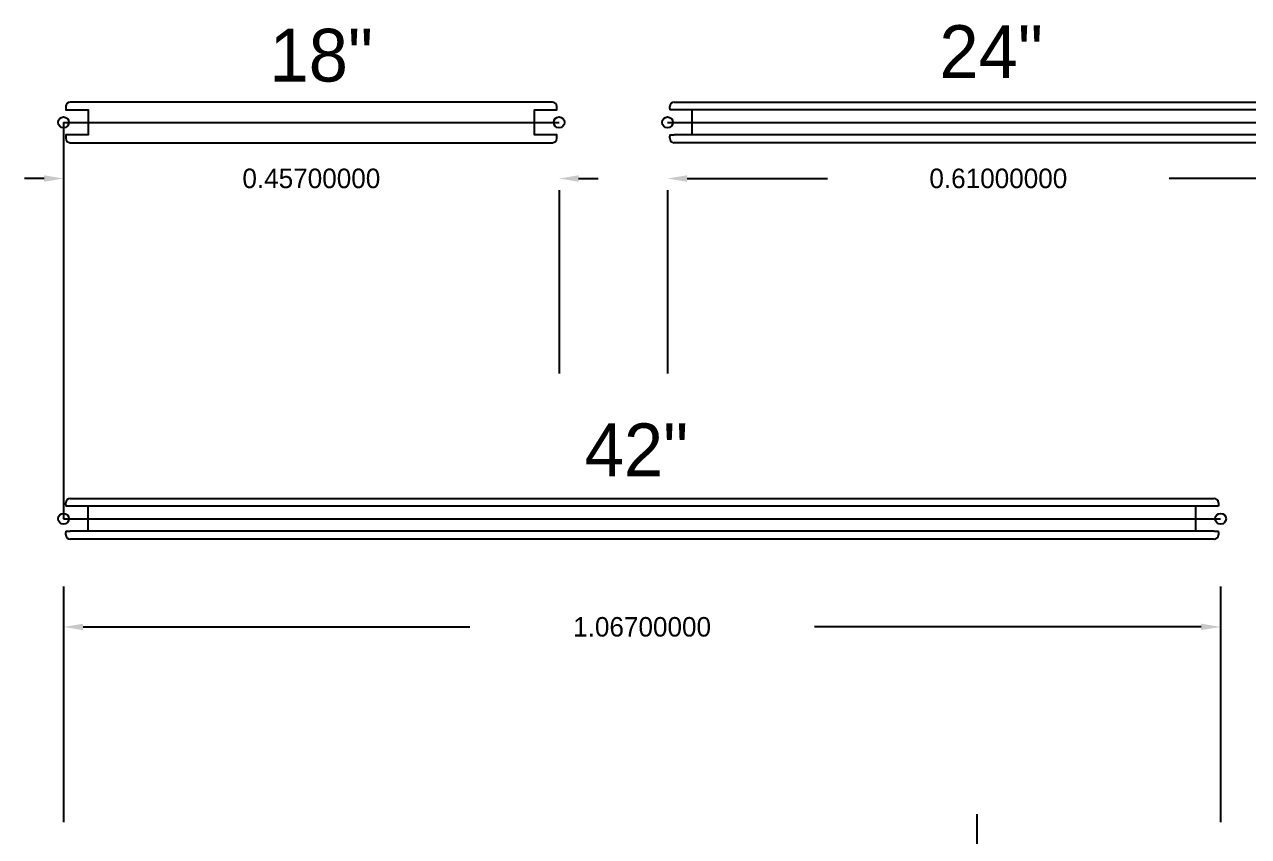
# Model space of a CAD drawing. Header units: millimetres. Extents: x 0.46 to 4.11, y 0.55 to 4.84.
# Drawn here: x 0.462 to 1.59, y 4.087 to 4.836 of the extents above; entities that cross this region are included whole.
import ezdxf

# ---------------------------------------------------------------- set-up
doc = ezdxf.new("R2010")
doc.units = ezdxf.units.MM
doc.layers.add('90°', color=94, linetype='Continuous')
doc.layers.add('RECTO', color=20, linetype='Continuous')
doc.dimstyles.new('Annotative', dxfattribs={"dimtxt": 0.018, "dimasz": 0.018, "dimexe": 0.18, "dimexo": 0.0625, "dimgap": 0.09, "dimtad": 0, "dimtih": 1, "dimtoh": 1, "dimdec": 8, "dimzin": 0, "dimdsep": 46, "dimtxsty": 'Standard', "dimcen": 0.09, "dimadec": 0, "dimazin": 0, "dimtfac": 1, "dimtdec": 8, "dimtofl": 0, "dimtmove": 0, "dimatfit": 3, "dimfxl": 1, "dimtolj": 1, "dimtzin": 0, "dimarcsym": 0})

# ---------------------------------------------------------------- blocks, each defined once
blk = doc.blocks.new('BR20101815T')
at = {"color": 251, "true_color": 0x636466}
blk.add_circle((0.457, 0), 0.005, dxfattribs=at)
at = {"layer": 'RECTO'}
blk.add_lwpolyline([(0.451, 0.0187), (0.006, 0.0187, 0.414213), (0.002, 0.0147), (0.002, 0.0116), (0.0228, 0.0116), (0.0228, -0.0116), (0.002, -0.0116), (0.002, -0.0147, 0.414213), (0.006, -0.0187), (0.451, -0.0187, 0.414213), (0.455, -0.0147), (0.455, -0.0116), (0.4342, -0.0116), (0.4342, 0.0116), (0.455, 0.0116), (0.455, 0.0147, 0.414213), (0.451, 0.0187, 0)], format="xyb", dxfattribs=at)
at = {"layer": 'RECTO', "color": 251, "true_color": 0x636466}
blk.add_circle((0, 0), 0.005, dxfattribs=at)
at = {"layer": '90°'}
blk.add_text('18"', height=0.04866, dxfattribs=at).set_placement((0.1899, 0.0377))
blk = doc.blocks.new('BR20102415T')
at = {"color": 251, "true_color": 0x636466}
blk.add_circle((0.61, 0), 0.005, dxfattribs=at)
at = {"layer": 'RECTO', "linetype": 'Continuous'}
for p, q in [((0.002, 0.0127), (0.002, 0.0147)), ((0.002, 0.0127), (0.002, 0.0116)), ((0.0032, 0.0116), (0.002, 0.0116)), ((0.006, 0.0116), (0.0032, 0.0116)), ((0.006, 0.0187), (0.604, 0.0187)), ((0.604, 0.0116), (0.006, 0.0116)), ((0.0228, -0.0116), (0.0228, 0.0116)), ((0.5872, -0.0116), (0.5872, 0.0116)), ((0.6068, 0.0116), (0.604, 0.0116)), ((0.608, 0.0116), (0.6068, 0.0116)), ((0.608, 0.0147), (0.608, 0.0127)), ((0.608, 0.0127), (0.608, 0.0116)), ((0.002, -0.0116), (0.002, -0.0127)), ((0.002, -0.0116), (0.0032, -0.0116)), ((0.002, -0.0147), (0.002, -0.0127)), ((0.0032, -0.0116), (0.006, -0.0116)), ((0.604, -0.0116), (0.006, -0.0116)), ((0.604, -0.0187), (0.006, -0.0187)), ((0.604, -0.0116), (0.6068, -0.0116)), ((0.6068, -0.0116), (0.608, -0.0116)), ((0.608, -0.0127), (0.608, -0.0116)), ((0.608, -0.0127), (0.608, -0.0147))]:
    blk.add_line(p, q, dxfattribs=at)
at = {"layer": 'RECTO', "color": 251, "true_color": 0x636466}
blk.add_circle((0, 0), 0.005, dxfattribs=at)
at = {"layer": 'RECTO', "linetype": 'Continuous'}
for centre, start, end in [((0.006, 0.0147), 90, 180), ((0.604, 0.0147), 0, 90), ((0.006, -0.0147), 180, 270), ((0.604, -0.0147), 270, 0)]:
    blk.add_arc(centre, 0.004, start, end, dxfattribs=at)
at = {"layer": '90°'}
blk.add_text('24"', height=0.04866, dxfattribs=at).set_placement((0.2507, 0.041))
blk = doc.blocks.new('BR20104215T')
at = {"color": 251, "true_color": 0x636466}
blk.add_circle((1.067, 0), 0.005, dxfattribs=at)
at = {"layer": 'RECTO', "linetype": 'Continuous'}
for p, q in [((0.002, 0.0127), (0.002, 0.0147)), ((0.002, 0.0127), (0.002, 0.0116)), ((0.0032, 0.0116), (0.002, 0.0116)), ((0.006, 0.0116), (0.0032, 0.0116)), ((0.006, 0.0187), (0.5335, 0.0187)), ((0.5335, 0.0116), (0.006, 0.0116)), ((0.0228, -0.0116), (0.0228, 0.0116)), ((0.5335, 0.0187), (1.061, 0.0187)), ((1.061, 0.0116), (0.5335, 0.0116)), ((1.0442, -0.0116), (1.0442, 0.0116)), ((1.0638, 0.0116), (1.061, 0.0116)), ((1.065, 0.0116), (1.0638, 0.0116)), ((1.065, 0.0147), (1.065, 0.0127)), ((1.065, 0.0127), (1.065, 0.0116)), ((0.002, -0.0116), (0.002, -0.0127)), ((0.002, -0.0116), (0.0032, -0.0116)), ((0.002, -0.0147), (0.002, -0.0127)), ((0.0032, -0.0116), (0.006, -0.0116)), ((0.5335, -0.0116), (0.006, -0.0116)), ((0.5335, -0.0187), (0.006, -0.0187)), ((1.061, -0.0116), (0.5335, -0.0116)), ((1.061, -0.0187), (0.5335, -0.0187)), ((1.061, -0.0116), (1.0638, -0.0116)), ((1.0638, -0.0116), (1.065, -0.0116)), ((1.065, -0.0127), (1.065, -0.0116)), ((1.065, -0.0127), (1.065, -0.0147))]:
    blk.add_line(p, q, dxfattribs=at)
at = {"layer": 'RECTO', "color": 251, "true_color": 0x636466}
blk.add_circle((0, 0), 0.005, dxfattribs=at)
at = {"layer": 'RECTO', "linetype": 'Continuous'}
for centre, start, end in [((0.006, 0.0147), 90, 180), ((1.061, 0.0147), 0, 90), ((0.006, -0.0147), 180, 270), ((1.061, -0.0147), 270, 0)]:
    blk.add_arc(centre, 0.004, start, end, dxfattribs=at)
at = {"layer": '90°'}
blk.add_text('42"', height=0.04866, dxfattribs=at).set_placement((0.4806, 0.0393))
blk = doc.blocks.new('*D7')
at = {"color": 0, "lineweight": -2, "transparency": 16777216}
for p, q in [((0.4796, 4.6942), (0.4616, 4.6942)), ((0.9726, 4.6942), (0.9906, 4.6942)), ((0.4976, 4.6835), (0.4976, 4.5142)), ((0.9546, 4.6835), (0.9546, 4.5142))]:
    blk.add_line(p, q, dxfattribs=at)
at = {"color": 0, "transparency": 16777216}
for points in [[(0.4796, 4.6972), (0.4796, 4.6912), (0.4976, 4.6942)], [(0.9726, 4.6972), (0.9726, 4.6912), (0.9546, 4.6942)]]:
    blk.add_solid(points, dxfattribs=at)
at = {"layer": 'Defpoints', "color": 0, "transparency": 16777216}
for p in [(0.4976, 4.746), (0.9546, 4.746), (0.9546, 4.6942)]:
    blk.add_point(p, dxfattribs=at)
at = {"color": 0, "transparency": 16777216, "insert": (0.7261, 4.6942), "char_height": 0.018, "attachment_point": 5}
blk.add_mtext('\\A1;0.45700000', dxfattribs=at)
blk = doc.blocks.new('*D8')
at = {"color": 0, "lineweight": -2, "transparency": 16777216}
for p, q in [((1.0726, 4.6942), (1.2021, 4.6942)), ((1.6466, 4.6942), (1.5171, 4.6942)), ((1.0546, 4.6835), (1.0546, 4.5142)), ((1.6646, 4.6835), (1.6646, 4.5142))]:
    blk.add_line(p, q, dxfattribs=at)
at = {"color": 0, "transparency": 16777216}
for points in [[(1.0726, 4.6972), (1.0726, 4.6912), (1.0546, 4.6942)], [(1.6466, 4.6972), (1.6466, 4.6912), (1.6646, 4.6942)]]:
    blk.add_solid(points, dxfattribs=at)
at = {"layer": 'Defpoints', "color": 0, "transparency": 16777216}
for p in [(1.0546, 4.746), (1.6646, 4.746), (1.6646, 4.6942)]:
    blk.add_point(p, dxfattribs=at)
at = {"color": 0, "transparency": 16777216, "insert": (1.3596, 4.6942), "char_height": 0.018, "attachment_point": 5}
blk.add_mtext('\\A1;0.61000000', dxfattribs=at)
blk = doc.blocks.new('*D11')
at = {"color": 0, "lineweight": -2, "transparency": 16777216}
for p, q in [((0.4976, 4.3177), (0.4976, 4.1004)), ((1.5646, 4.3177), (1.5646, 4.1004)), ((0.5156, 4.2804), (0.8721, 4.2804)), ((1.5466, 4.2804), (1.1901, 4.2804))]:
    blk.add_line(p, q, dxfattribs=at)
at = {"color": 0, "transparency": 16777216}
for points in [[(0.5156, 4.2834), (0.5156, 4.2774), (0.4976, 4.2804)], [(1.5466, 4.2834), (1.5466, 4.2774), (1.5646, 4.2804)]]:
    blk.add_solid(points, dxfattribs=at)
at = {"layer": 'Defpoints', "color": 0, "transparency": 16777216}
for p in [(0.4976, 4.3802), (1.5646, 4.3802), (1.5646, 4.2804)]:
    blk.add_point(p, dxfattribs=at)
at = {"color": 0, "transparency": 16777216, "insert": (1.0311, 4.2804), "char_height": 0.018, "attachment_point": 5}
blk.add_mtext('\\A1;1.06700000', dxfattribs=at)
blk = doc.blocks.new('*D24')
at = {"color": 0, "lineweight": -2, "transparency": 16777216}
for p, q in [((1.3402, 3.832), (1.3402, 4.1076)), ((2.019, 3.832), (2.019, 4.1076)), ((1.3582, 3.9276), (1.5161, 3.9276)), ((2.001, 3.9276), (1.8431, 3.9276))]:
    blk.add_line(p, q, dxfattribs=at)
at = {"color": 0, "transparency": 16777216}
for points in [[(1.3582, 3.9306), (1.3582, 3.9246), (1.3402, 3.9276)], [(2.001, 3.9306), (2.001, 3.9246), (2.019, 3.9276)]]:
    blk.add_solid(points, dxfattribs=at)
at = {"layer": 'Defpoints', "color": 0, "transparency": 16777216}
for p in [(2.019, 3.9276), (1.3402, 3.7695), (2.019, 3.7695)]:
    blk.add_point(p, dxfattribs=at)
at = {"color": 0, "transparency": 16777216, "insert": (1.6796, 3.9276), "char_height": 0.018, "attachment_point": 5}
blk.add_mtext('\\A1;0.67880210', dxfattribs=at)

msp = doc.modelspace()

# ---------------------------------------------------------------- linework, layer by layer
for p, q in [((0.49756111, 4.74598004), (0.95456111, 4.74598004)), ((0.49756111, 4.74598004), (0.49756111, 4.38023576)), ((1.05456111, 4.74598004), (1.66456111, 4.74598004)), ((0.49756111, 4.38023576), (1.56456111, 4.38023576))]:
    msp.add_line(p, q)

# ---------------------------------------------------------------- block references
for name, p in [('BR20101815T', (0.49756111, 4.74598004)), ('BR20102415T', (1.05456111, 4.74598004)), ('BR20104215T', (0.49756111, 4.38023576))]:
    msp.add_blockref(name, p)

# ---------------------------------------------------------------- dimensions: what is measured, and where the dimension line sits
for p1, p2, distance, picture, middle in [((0.49756111, 4.74598004), (0.95456111, 4.74598004), -0.05182015, '*D7', (0.72606111, 4.69415989)), ((1.05456111, 4.74598004), (1.66456111, 4.74598004), -0.05182015, '*D8', (1.35956111, 4.69415989)), ((0.49756111, 4.38023576), (1.56456111, 4.38023576), -0.09981718, '*D11', (1.03106111, 4.28041858)), ((1.34023129, 3.76946675), (2.01903339, 3.76946675), 0.15811336, '*D24', (1.67963234, 3.92758011))]:
    dim = msp.add_aligned_dim(p1=p1, p2=p2, distance=distance, dimstyle='Annotative')
    dim.commit()
    dim.dimension.update_dxf_attribs({"geometry": picture, "text_midpoint": middle})

doc.saveas('drawing.dxf')
